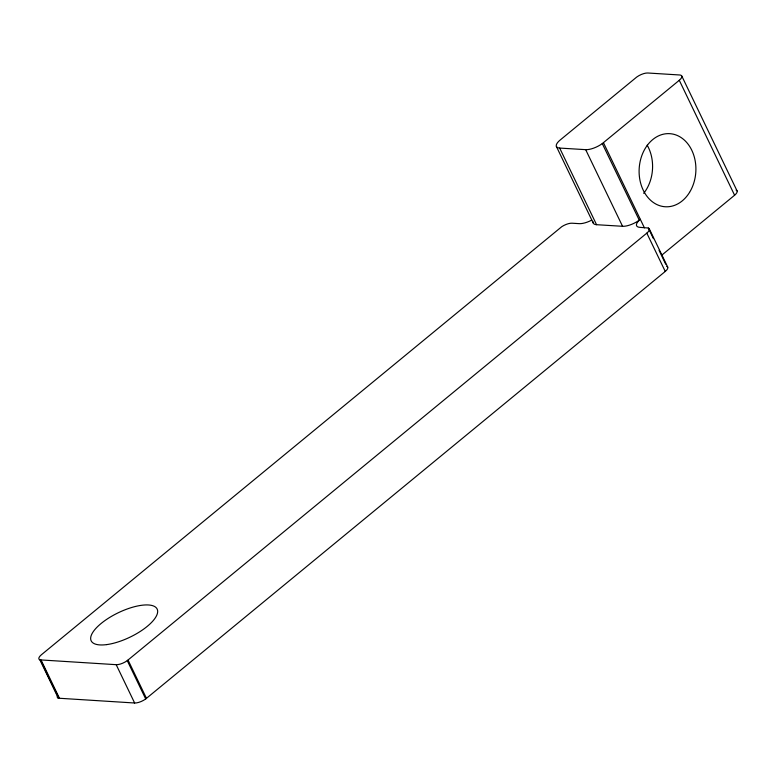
<?xml version="1.0" encoding="UTF-8"?>
<svg xmlns="http://www.w3.org/2000/svg" width="776" height="776" viewBox="0 0 776 776"><rect width="100%" height="100%" fill="white"/><g stroke="black" fill="none" stroke-linecap="round" stroke-linejoin="round"><path stroke-width="1.16" d="M640.316 219.327L637.882 221.102A13.726 5.073 -25.7 0 1 622.556 226.291L596.56 224.701A13.726 5.073 -25.7 0 1 593.145 221.791M559.68 148.071L585.676 149.661A13.726 5.073 -25.7 0 0 602.273 143.599L679.281 80.287A9.157 3.385 -25.7 0 0 680.232 75.02L647.805 73.002A9.157 3.385 -25.7 0 0 636.737 77.047L560.127 140.058A13.726 5.073 -25.7 0 0 559.68 148.071L596.56 224.701M591.778 220.103A13.726 5.073 -25.7 0 1 579.236 223.653L572.019 223.207A9.157 3.385 -25.7 0 0 561.795 226.66L41.4 654.76A9.157 3.385 -25.7 0 0 39.896 659.872L116.196 664.683A9.157 3.385 -25.7 0 0 127.264 660.638L646.815 233.13A9.157 3.385 -25.7 0 0 648.309 228.018L639.88 227.349A13.726 5.073 -25.7 0 1 639.288 220.239L602.273 143.599M661.53 255.362L734.6 195.232A9.157 3.385 -25.7 0 0 736.104 190.11M57.269 696.479A9.157 3.385 -25.7 0 0 58.336 698.196L134.636 702.998A9.157 3.385 -25.7 0 0 145.704 698.953L665.255 271.445A9.157 3.385 -25.7 0 0 666.749 266.333M681.784 76.019L737.103 190.964M679.281 80.287L734.6 195.232M649.308 228.871L667.748 267.186M648.309 228.018L653.431 238.659M659.067 250.367L665.721 264.199M603.437 142.697L644.419 227.843M646.815 233.13L665.255 271.445M585.676 149.661L622.556 226.291M556.373 146.451L593.252 223.081M128.04 660.046L146.48 698.361M127.264 660.638L145.704 698.953M116.196 664.683L134.636 702.998M41.109 660.104L59.548 698.419M40.449 660.027L58.889 698.342M39.896 659.872L58.336 698.196M647.184 145.18A36.608 28.363 -86.5 0 1 643.711 193.34M106.69 644.604A36.608 13.541 -25.7 0 0 157.654 611.818A36.608 13.541 -25.7 0 0 108.116 618.414A36.608 13.541 -25.7 0 0 106.69 644.604M689.554 192.37A36.608 28.363 -86.5 0 0 671.977 133.918A36.608 28.363 -86.5 0 0 640.976 184.349A36.608 28.363 -86.5 0 0 689.554 192.37"/></g></svg>
